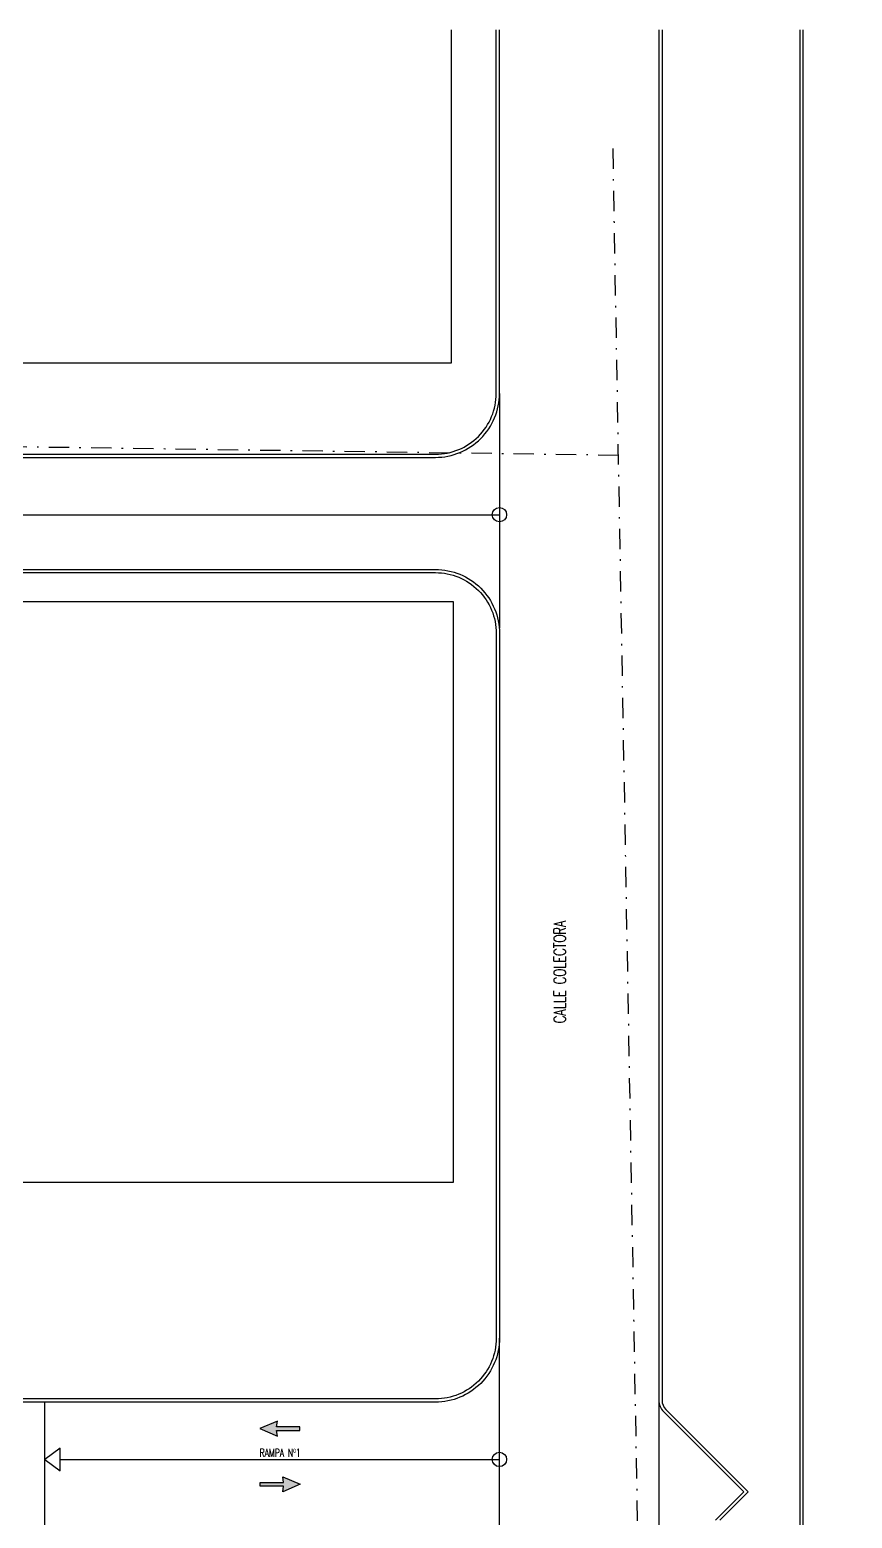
# Model space of a CAD drawing. Header units: millimetres. Extents: x -129 to 3172, y -143 to 919.
# Drawn here: x 21 to 72.4, y -15.5 to 77.5 of the extents above; entities that cross this region are included whole.
import ezdxf

# ---------------------------------------------------------------- set-up
doc = ezdxf.new("R2010")
doc.units = ezdxf.units.MM
doc.header["$LTSCALE"] = 0.1
doc.linetypes.add('DASHDOT', pattern=[25.4, 12.7, -6.35, 0, -6.35])
for name, color, linetype in [('A-VISTAS', 251, 'Continuous'), ('E-TXT', 7, 'Continuous'), ('E-TXT CALLES', 7, 'Continuous'), ('P-PINT VIAL BLANCA FLECHAS', 9, 'Continuous'), ('RLV-AUXILIARES', 252, 'Continuous'), ('RLV-CORDONES', 2, 'Continuous'), ('RLV-LINEA MT', 252, 'DASHDOT'), ('RLV-PARCELAS', 8, 'Continuous')]:
    doc.layers.add(name, color=color, linetype=linetype)
doc.styles.add('ROMAND', font='romand.shx', dxfattribs={"width": 0.8})
doc.styles.get("Standard").update_dxf_attribs({"font": 'arial.ttf'})

# ---------------------------------------------------------------- blocks, each defined once
blk = doc.blocks.new('FREEZER 5P')
at = {"layer": 'E-TXT', "insert": (474.129, 76.938), "char_height": 0.15, "attachment_point": 1, "rotation": 180}
blk.add_mtext_dynamic_manual_height_columns('{\\Fromans|c0;\\W0.7;Freezer Vertical 5P}', width=3185.18539, gutter_width=1.383, heights=[0], dxfattribs=at)
blk = doc.blocks.new('flecha simple')
at = {"layer": 'P-PINT VIAL BLANCA FLECHAS', "ltscale": 0.1}
blk.add_hatch(color=256, dxfattribs=at).paths.add_polyline_path([(-0.253, 1.406), (0.098, 1.46), (0.098, 0), (0.333, 0), (0.333, 1.46), (0.684, 1.406), (0.221, 2.5)])
at = {"layer": 'P-PINT VIAL BLANCA FLECHAS', "linetype": 'Continuous'}
blk.add_lwpolyline([(0.333, 0), (0.333, 1.46), (0.684, 1.406), (0.221, 2.5), (-0.253, 1.406), (0.098, 1.46), (0.098, 0)], close=True, dxfattribs=at)

msp = doc.modelspace()

# ---------------------------------------------------------------- linework, layer by layer
at = {"layer": 'A-VISTAS', "elevation": 0}
msp.add_lwpolyline([(16.981, 5.472), (16.981, 41.778), (47.481, 41.778), (47.481, 5.472)], close=True, dxfattribs=at)
at = {"layer": 'RLV-AUXILIARES'}
for p, q in [((50.375, 54.778, 0), (50.375, 40.138, 0)), ((8.544, 47.199, 0), (50.374, 47.199, 0)), ((50.374, -20.464, 0), (50.375, -4.247, 0)), ((21.978, -16.493, 0), (21.978, -8.247, 0)), ((22.932, -11.828, 0), (50.374, -11.828, 0))]:
    msp.add_line(p, q, dxfattribs=at)
at = {"layer": 'RLV-AUXILIARES', "elevation": 0}
msp.add_lwpolyline([(22.932, -12.541), (22.932, -11.114), (21.978, -11.828), (22.932, -12.541)], dxfattribs=at)
at = {"layer": 'RLV-AUXILIARES'}
for centre in [(50.375, 47.199, 0), (50.375, -11.828, 0)]:
    msp.add_circle(centre, 0.45, dxfattribs=at)
at = {"layer": 'RLV-CORDONES', "color": 253, "elevation": 0}
for points in [[(-37.541, 50.978), (46.375, 50.978, 0.414214), (50.175, 54.778), (50.175, 77.495)], [(60.534, 77.495), (60.534, -8.133, 0.198761), (60.768, -8.699), (65.92, -13.851), (64.152, -15.619)], [(6.736, 43.578), (46.375, 43.578, -0.414214), (50.175, 39.778), (50.175, -4.247, -0.414214), (46.375, -8.047), (12.63, -8.047)]]:
    msp.add_lwpolyline(points, format="xyb", dxfattribs=at)
at = {"layer": 'RLV-CORDONES', "elevation": 0}
for points in [[(-35.223, 50.778), (46.375, 50.778, 0.414214), (50.375, 54.778), (50.375, 77.495)], [(60.334, 77.495), (60.334, -8.133, 0.198761), (60.627, -8.841), (65.637, -13.851), (63.87, -15.619)], [(7.455, 43.778), (46.375, 43.778, -0.414214), (50.375, 39.778), (50.375, -4.247, -0.414214), (46.375, -8.247), (12.63, -8.247)]]:
    msp.add_lwpolyline(points, format="xyb", dxfattribs=at)
at = {"layer": 'RLV-CORDONES', "color": 253, "elevation": 0}
msp.add_lwpolyline([(69.153, -115.101), (69.153, 77.495)], dxfattribs=at)
at = {"layer": 'RLV-CORDONES', "elevation": 0}
msp.add_lwpolyline([(69.353, -115.101), (69.353, 77.495)], dxfattribs=at)
at = {"layer": 'RLV-LINEA MT'}
for p, q in [((61.226, -139.722, 0), (57.461, 70.528, 0)), ((57.812, 50.903, 0), (-80.115, 52.846, 0))]:
    msp.add_line(p, q, dxfattribs=at)
at = {"layer": 'RLV-PARCELAS'}
msp.add_line((60.334, -8.134, 0), (60.41, -115.272, 0), dxfattribs=at)
at = {"layer": 'RLV-PARCELAS', "elevation": 0}
msp.add_lwpolyline([(-58.625, 77.495), (-58.625, 56.682), (47.389, 56.682), (47.389, 77.495)], dxfattribs=at)

# ---------------------------------------------------------------- block references
at = {"rotation": 179.9999815321164}
for p in [(457.42, 102.022), (461.325, 102.022)]:
    msp.add_blockref('FREEZER 5P', p, dxfattribs=at)
at = {"extrusion": (-3.63377e-19, 4.59844e-06, 1), "rotation": 90}
msp.add_blockref('flecha simple', (37.91, -10.121, -0.001), dxfattribs=at)
at = {"extrusion": (-3.37966e-19, 4.59844e-06, 1), "xscale": -1, "rotation": 270}
msp.add_blockref('flecha simple', (35.436, -13.601, 0), dxfattribs=at)

# ---------------------------------------------------------------- texts
at = {"layer": 'E-TXT CALLES', "insert": (53.768, 13.285, 0), "char_height": 0.75, "width": 11.44355, "attachment_point": 1, "rotation": 90, "style": 'ROMAND'}
msp.add_mtext('\\pi2.14678;{\\Fromans|c0;\\W0.7;CALLE COLECTORA}', dxfattribs=at)
at = {"layer": 'E-TXT CALLES', "insert": (31.047, -11.154, 0), "char_height": 0.5, "width": 11.44355, "attachment_point": 1, "style": 'ROMAND'}
msp.add_mtext('\\pi4.34678;{\\Fromans|c0;\\W0.7;RAMPA Nº1}', dxfattribs=at)

doc.saveas('drawing.dxf')
